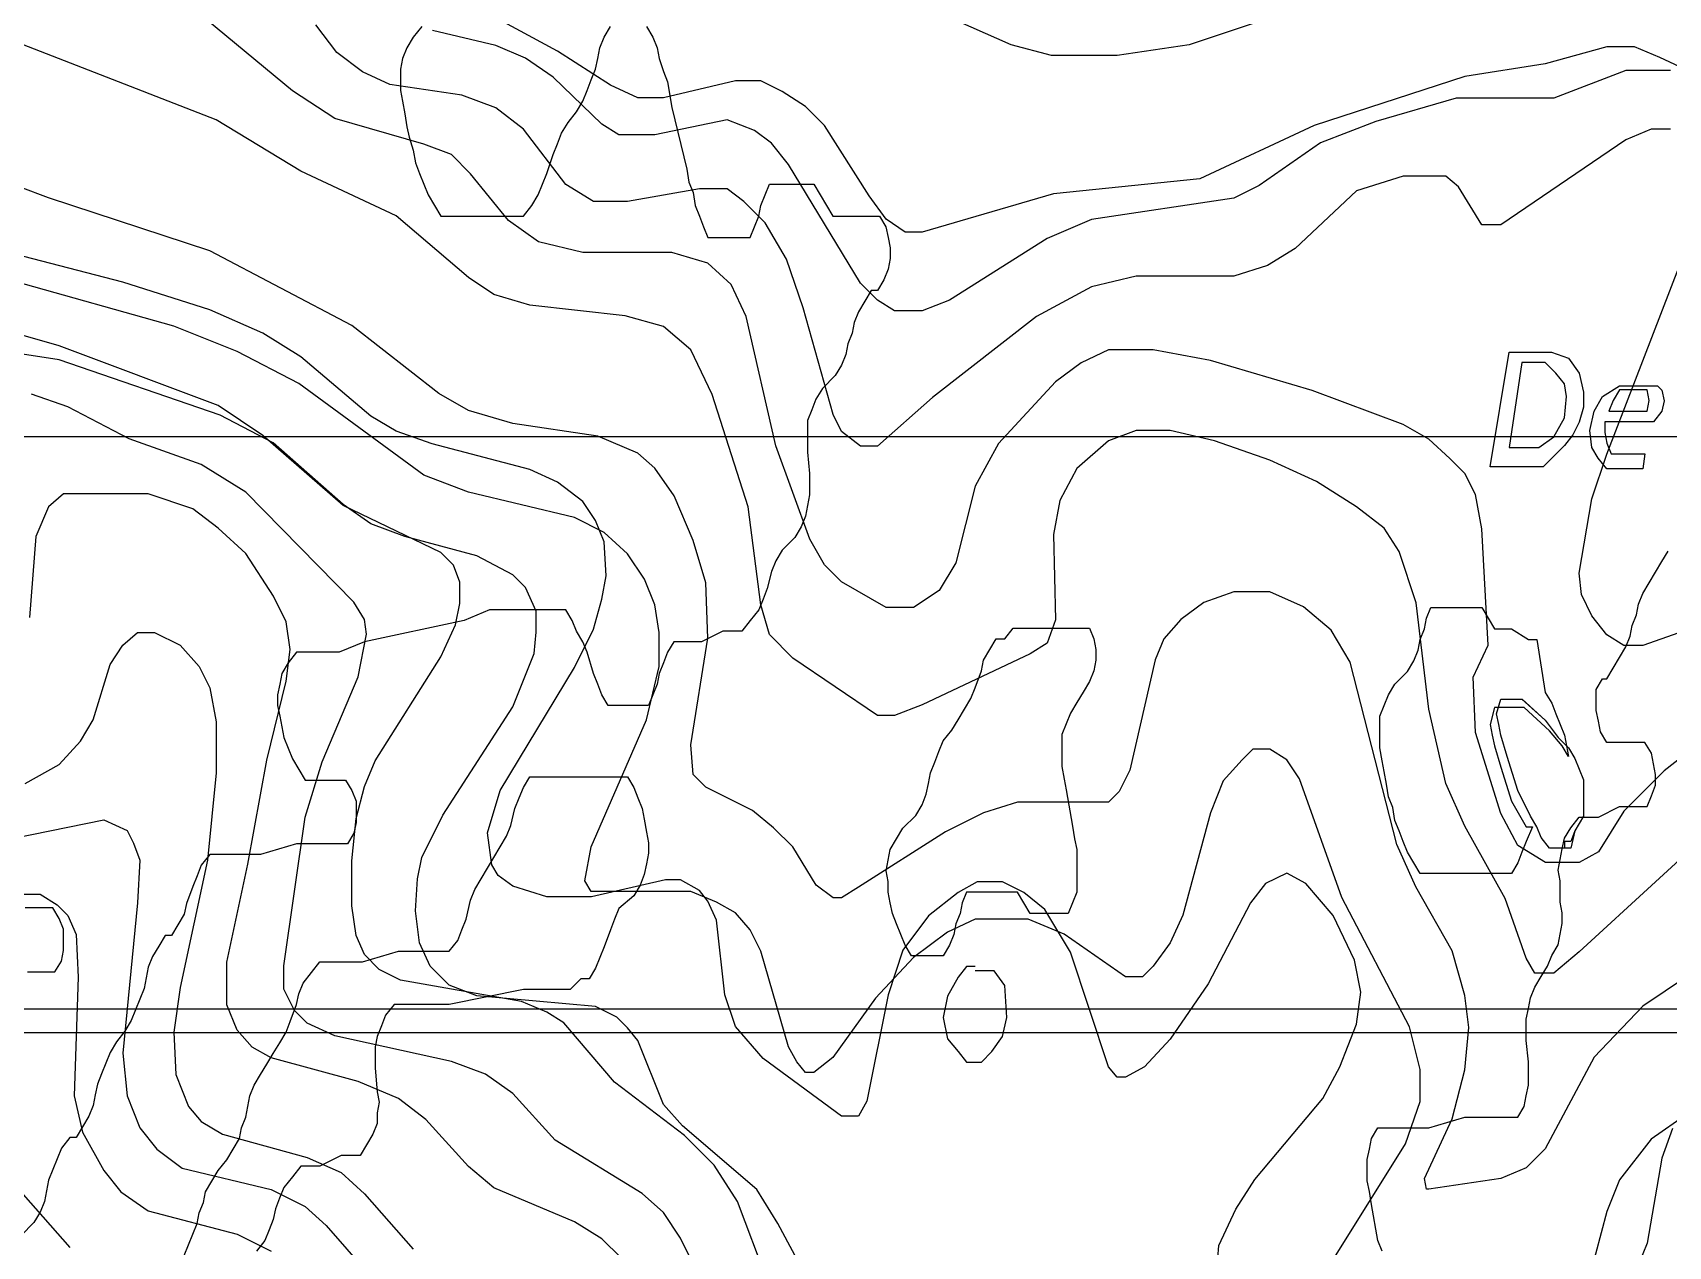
# Model space of a CAD drawing. Extents: x -0.82 to 6.83, y -0.63 to 7.9.
# Drawn here: x 0.3708 to 0.7775, y 5.528 to 5.8297 of the extents above; entities that cross this region are included whole.
import ezdxf

# ---------------------------------------------------------------- set-up
doc = ezdxf.new("R2010")
doc.units = 0
for name, color, linetype in [('Grid', 7, 'CONTINUOUS'), ('Labels', 7, 'CONTINUOUS'), ('topo', 7, 'CONTINUOUS'), ('topo_grid', 7, 'CONTINUOUS'), ('water', 7, 'CONTINUOUS'), ('white', 7, 'CONTINUOUS')]:
    doc.layers.add(name, color=color, linetype=linetype)

msp = doc.modelspace()

# ---------------------------------------------------------------- linework, layer by layer
at = {"layer": 'Grid', "color": 1}
for points in [[(0.04834, 5.582731), (0.047285, 5.790984), (0.046758, 5.998709), (0.046231, 6.20646), (0.045704, 6.414713), (0.252915, 6.414713), (0.460654, 6.414713), (0.667866, 6.414713), (0.875078, 6.414713), (0.875604, 6.207518), (0.876131, 6.000825), (0.877187, 5.79363), (0.87824, 5.586938), (0.670501, 5.586938), (0.463289, 5.586938), (0.25555, 5.586938)], [(0.841862, 4.762337), (0.635705, 4.762337), (0.429021, 4.762337), (0.222336, 4.762337), (0.015652, 4.762337), (0.024087, 4.966913), (0.031996, 5.172018), (0.039905, 5.376594), (0.048341, 5.58117), (0.255552, 5.58117), (0.463291, 5.58117), (0.670503, 5.58117), (0.878242, 5.58117), (0.869279, 5.375033), (0.860316, 5.169399), (0.850825, 4.963235)]]:
    msp.add_lwpolyline(points, close=True, dxfattribs=at)
at = {"layer": 'Labels', "color": 6}
for points in [[(0.752754, 5.74881), (0.755389, 5.745106), (0.756445, 5.740343), (0.756445, 5.736639), (0.755389, 5.732935), (0.753807, 5.72976), (0.751698, 5.727114), (0.749063, 5.724468), (0.746428, 5.721822), (0.743265, 5.721822), (0.739573, 5.721822), (0.733246, 5.721822), (0.737991, 5.750318), (0.743264, 5.750318), (0.748536, 5.750318)], [(0.741154, 5.747751), (0.737991, 5.726585), (0.7401, 5.726585), (0.745372, 5.726585), (0.749063, 5.729231), (0.751698, 5.733993), (0.752224, 5.739285), (0.751698, 5.74246), (0.749589, 5.745106), (0.746954, 5.747751), (0.743791, 5.747751)], [(0.775957, 5.740899), (0.776484, 5.738253), (0.775957, 5.735607), (0.773848, 5.732961), (0.770685, 5.732961), (0.766467, 5.732961), (0.763829, 5.732961), (0.761721, 5.732961), (0.761721, 5.730315), (0.762247, 5.72767), (0.7633, 5.725024), (0.764882, 5.725024), (0.766991, 5.725024), (0.769626, 5.725024), (0.771735, 5.725024), (0.771209, 5.72132), (0.768573, 5.72132), (0.765935, 5.72132), (0.762245, 5.72132), (0.760131, 5.723965), (0.758554, 5.726611), (0.758023, 5.730845), (0.759081, 5.735607), (0.76119, 5.739311), (0.765408, 5.741957), (0.769626, 5.741957), (0.772789, 5.741957), (0.774898, 5.741957)], [(0.762776, 5.735634), (0.765939, 5.735634), (0.768577, 5.735634), (0.770686, 5.735634), (0.772268, 5.735634), (0.772794, 5.738279), (0.772268, 5.740925), (0.769633, 5.740925), (0.766997, 5.740925), (0.765415, 5.740925), (0.763833, 5.738279)]]:
    msp.add_lwpolyline(points, close=True, dxfattribs=at)
at = {"layer": 'topo', "color": 2}
for points in [[(0.793357, 5.636018), (0.755396, 5.601225), (0.749069, 5.595934), (0.744323, 5.595934), (0.742214, 5.599638), (0.736942, 5.614454), (0.726924, 5.632446), (0.722179, 5.643029), (0.717961, 5.66155), (0.714798, 5.688009), (0.71058, 5.700709), (0.706889, 5.706529), (0.700035, 5.711821), (0.690017, 5.718171), (0.678418, 5.723463), (0.66471, 5.728225), (0.653638, 5.730871), (0.645198, 5.730871), (0.638344, 5.728225), (0.630434, 5.721346), (0.626216, 5.713409), (0.624634, 5.704942), (0.625161, 5.683775), (0.623052, 5.677954), (0.618834, 5.675309), (0.591945, 5.662609), (0.585091, 5.659963), (0.580873, 5.659963), (0.559783, 5.67425), (0.553983, 5.680071), (0.551874, 5.687479), (0.548711, 5.711821), (0.539748, 5.739788), (0.534475, 5.7509), (0.527621, 5.756721), (0.518131, 5.759367), (0.494405, 5.762013), (0.485437, 5.764658), (0.479114, 5.768892), (0.461184, 5.784238), (0.437458, 5.79535), (0.416368, 5.80805), (0.348353, 5.834508)], [(0.789137, 5.817231), (0.775428, 5.823581), (0.769102, 5.826227), (0.762247, 5.826227), (0.746957, 5.821994), (0.726922, 5.818819), (0.689488, 5.806648), (0.661012, 5.793419), (0.624632, 5.789714), (0.591943, 5.780189), (0.587725, 5.780189), (0.58298, 5.783364), (0.578762, 5.789185), (0.56769, 5.806648), (0.562944, 5.81141), (0.557145, 5.815114), (0.551872, 5.81776), (0.545544, 5.81776), (0.527618, 5.813527), (0.521291, 5.813527), (0.514437, 5.816702), (0.501256, 5.825169), (0.480693, 5.836281)], [(0.680525, 5.834138), (0.658376, 5.82673), (0.64045, 5.824084), (0.624106, 5.824084), (0.614088, 5.82673), (0.591416, 5.836784)], [(0.802322, 5.666313), (0.776487, 5.646204), (0.76647, 5.63615), (0.760143, 5.626096), (0.755398, 5.62345), (0.746962, 5.62345), (0.740107, 5.627684), (0.73589, 5.635621), (0.729562, 5.655729), (0.729036, 5.669488), (0.732727, 5.677425), (0.731144, 5.706424), (0.729562, 5.71489), (0.726924, 5.720182), (0.723234, 5.723886), (0.717961, 5.728649), (0.711634, 5.732353), (0.688963, 5.740819), (0.663655, 5.748228), (0.649415, 5.750874), (0.638343, 5.750874), (0.631489, 5.747699), (0.625162, 5.742936), (0.610926, 5.72759), (0.605126, 5.717007), (0.600381, 5.697957), (0.596163, 5.691078), (0.589836, 5.686844), (0.582982, 5.686844), (0.57191, 5.693194), (0.567692, 5.697428), (0.564001, 5.703778), (0.555565, 5.727061), (0.548184, 5.759208), (0.544493, 5.767145), (0.538693, 5.772437), (0.52973, 5.775083), (0.507586, 5.775083), (0.496514, 5.777729), (0.489132, 5.78302), (0.479642, 5.794662), (0.474892, 5.799425), (0.468038, 5.80207), (0.445894, 5.80842), (0.435349, 5.8153), (0.414259, 5.832762)], [(0.778063, 5.805748), (0.773318, 5.805748), (0.766991, 5.803102), (0.735884, 5.781936), (0.733775, 5.781936), (0.731137, 5.781936), (0.725338, 5.791461), (0.722174, 5.794106), (0.717956, 5.794106), (0.711631, 5.794106), (0.700032, 5.790402), (0.684742, 5.776115), (0.677887, 5.771881), (0.669447, 5.769236), (0.645194, 5.769236), (0.634122, 5.76659), (0.620413, 5.759181), (0.594578, 5.739073), (0.58087, 5.726902), (0.576652, 5.726902), (0.571907, 5.730606), (0.569798, 5.73484), (0.562416, 5.761298), (0.558198, 5.773469), (0.552926, 5.782465), (0.547654, 5.787756), (0.543436, 5.790931), (0.536581, 5.790931), (0.518655, 5.787756), (0.510219, 5.787756), (0.503365, 5.79199), (0.49282, 5.805748), (0.485961, 5.81104), (0.477526, 5.814215), (0.459599, 5.816861), (0.452745, 5.820036), (0.446418, 5.824798), (0.441146, 5.831677)], [(0.778065, 5.820353), (0.771211, 5.820353), (0.766993, 5.820353), (0.749067, 5.813474), (0.733777, 5.813474), (0.724813, 5.813474), (0.704778, 5.807653), (0.69107, 5.802361), (0.67578, 5.791778), (0.669448, 5.788603), (0.634123, 5.783311), (0.623051, 5.778549), (0.598797, 5.763203), (0.591943, 5.760557), (0.585089, 5.760557), (0.580871, 5.763203), (0.576653, 5.767436), (0.558727, 5.796964), (0.554509, 5.802256), (0.550291, 5.805431), (0.543437, 5.808076), (0.525511, 5.804372), (0.516547, 5.804372), (0.512329, 5.807018), (0.500203, 5.81866), (0.493348, 5.823422), (0.485963, 5.826597), (0.47015, 5.830301)], [(0.782282, 5.595113), (0.77121, 5.587705), (0.759084, 5.575005), (0.746957, 5.552251), (0.742212, 5.547488), (0.735885, 5.544843), (0.717959, 5.542197), (0.71743, 5.542197), (0.716903, 5.544843), (0.723758, 5.559659), (0.726922, 5.57183), (0.727975, 5.582413), (0.726922, 5.590351), (0.723758, 5.601463), (0.714794, 5.617338), (0.71005, 5.627922), (0.698451, 5.673245), (0.693704, 5.681182), (0.68685, 5.687003), (0.678414, 5.690707), (0.669447, 5.690707), (0.662066, 5.688061), (0.656266, 5.683828), (0.652048, 5.679066), (0.64994, 5.673774), (0.643613, 5.646363), (0.640977, 5.641071), (0.63834, 5.638426), (0.631486, 5.638426), (0.615668, 5.638426), (0.607233, 5.63578), (0.597741, 5.631017), (0.576124, 5.617259), (0.571906, 5.614613), (0.569798, 5.614613), (0.56558, 5.617788), (0.55978, 5.627313), (0.555035, 5.632076), (0.549762, 5.636309), (0.538163, 5.64213), (0.534999, 5.645305), (0.534472, 5.652713), (0.53869, 5.679171), (0.538164, 5.69293), (0.534999, 5.703513), (0.530254, 5.714626), (0.52551, 5.721505), (0.521291, 5.725209), (0.511274, 5.729442), (0.490185, 5.732617), (0.479113, 5.735792), (0.47173, 5.740026), (0.450109, 5.756959), (0.414784, 5.77548), (0.374714, 5.788709), (0.339387, 5.801938)], [(0.665232, 5.52185), (0.665758, 5.5282), (0.669972, 5.537196), (0.674721, 5.544604), (0.691593, 5.564713), (0.695811, 5.57265), (0.700029, 5.583234), (0.701085, 5.591171), (0.699503, 5.599109), (0.69423, 5.610221), (0.687376, 5.618159), (0.682631, 5.620804), (0.677359, 5.618159), (0.673668, 5.613396), (0.663123, 5.593288), (0.653628, 5.579529), (0.647301, 5.57265), (0.642556, 5.570004), (0.640447, 5.570004), (0.638338, 5.57265), (0.628848, 5.601119), (0.622521, 5.611703), (0.617248, 5.615936), (0.611976, 5.618582), (0.60565, 5.618582), (0.600905, 5.615936), (0.593523, 5.610115), (0.587196, 5.601649), (0.583506, 5.590536), (0.578233, 5.564078), (0.576124, 5.560374), (0.574016, 5.560374), (0.571907, 5.560374), (0.552399, 5.574661), (0.545545, 5.582599), (0.54291, 5.590536), (0.540801, 5.609057), (0.538692, 5.613819), (0.536584, 5.616465), (0.531839, 5.619111), (0.528148, 5.619111), (0.509694, 5.614878), (0.498622, 5.614878), (0.490186, 5.617524), (0.486496, 5.620169), (0.484914, 5.622815), (0.483858, 5.630753), (0.487017, 5.641336), (0.505476, 5.671922), (0.510221, 5.681447), (0.51233, 5.688855), (0.513383, 5.694676), (0.512856, 5.703143), (0.510747, 5.708434), (0.507584, 5.713197), (0.501257, 5.717959), (0.494402, 5.721134), (0.470145, 5.727484), (0.461182, 5.730659), (0.454855, 5.734364), (0.437456, 5.74918), (0.427965, 5.755001), (0.414784, 5.760822), (0.393167, 5.767701), (0.348351, 5.779343)], [(0.780171, 5.680521), (0.771208, 5.677346), (0.766463, 5.677346), (0.762245, 5.679992), (0.758554, 5.684754), (0.755919, 5.690046), (0.755392, 5.695338), (0.758555, 5.713858), (0.762246, 5.724971), (0.782808, 5.778231)], [(0.693704, 5.523914), (0.712158, 5.553441), (0.715849, 5.564025), (0.715849, 5.571962), (0.713211, 5.582546), (0.69634, 5.614693), (0.685796, 5.64422), (0.682631, 5.648983), (0.678413, 5.651628), (0.674195, 5.651628), (0.67156, 5.648983), (0.666815, 5.643691), (0.663651, 5.635753), (0.656793, 5.610353), (0.653634, 5.603474), (0.649411, 5.597653), (0.646776, 5.595008), (0.642557, 5.595008), (0.627267, 5.605591), (0.618304, 5.609295), (0.611977, 5.609295), (0.605123, 5.609295), (0.598269, 5.60612), (0.589833, 5.59977), (0.580342, 5.589716), (0.569797, 5.574899), (0.565052, 5.571195), (0.562943, 5.571195), (0.560835, 5.573841), (0.558726, 5.577545), (0.551872, 5.601358), (0.549237, 5.606649), (0.545546, 5.610883), (0.540801, 5.613528), (0.534474, 5.616174), (0.51233, 5.616174), (0.509692, 5.616174), (0.50811, 5.61882), (0.509692, 5.627287), (0.523401, 5.658904), (0.526564, 5.672134), (0.526564, 5.6806), (0.525511, 5.687479), (0.522875, 5.693829), (0.518657, 5.700179), (0.512857, 5.705471), (0.505476, 5.709175), (0.479113, 5.715525), (0.468037, 5.719759), (0.436929, 5.742513), (0.421639, 5.75045), (0.405822, 5.7568), (0.366278, 5.767913)], [(0.564001, 5.518808), (0.556093, 5.533624), (0.55082, 5.542091), (0.532367, 5.557966), (0.527622, 5.563258), (0.521295, 5.579133), (0.518657, 5.582308), (0.516022, 5.584953), (0.51075, 5.587599), (0.481224, 5.590245), (0.474365, 5.592891), (0.46962, 5.597653), (0.466985, 5.603474), (0.465929, 5.611412), (0.466458, 5.619349), (0.467511, 5.624641), (0.472784, 5.635224), (0.490187, 5.662132), (0.49546, 5.675361), (0.495987, 5.680653), (0.495987, 5.685945), (0.493349, 5.691766), (0.490186, 5.694941), (0.481223, 5.699703), (0.463292, 5.704466), (0.454856, 5.707641), (0.448001, 5.712403), (0.430602, 5.727749), (0.417421, 5.734628), (0.377351, 5.748386), (0.353625, 5.752091)], [(0.553456, 5.519548), (0.546074, 5.539128), (0.540274, 5.548123), (0.532893, 5.555532), (0.515494, 5.568761), (0.50284, 5.583578), (0.498622, 5.586223), (0.492295, 5.588869), (0.462238, 5.594161), (0.456965, 5.596807), (0.453275, 5.600511), (0.451166, 5.605273), (0.45011, 5.612682), (0.45011, 5.623794), (0.451166, 5.634378), (0.453275, 5.642315), (0.45591, 5.648665), (0.472259, 5.674594), (0.475945, 5.682532), (0.477001, 5.687823), (0.477001, 5.693115), (0.475419, 5.697348), (0.47226, 5.700523), (0.448002, 5.712165), (0.427967, 5.729628), (0.416895, 5.737036), (0.377351, 5.751853), (0.368388, 5.754498)], [(0.535527, 5.522618), (0.531836, 5.530026), (0.527618, 5.536376), (0.522346, 5.541138), (0.500729, 5.554368), (0.490184, 5.566009), (0.48333, 5.570772), (0.474889, 5.573947), (0.445891, 5.580297), (0.439037, 5.583472), (0.435873, 5.586647), (0.433237, 5.591938), (0.433237, 5.597759), (0.43851, 5.634669), (0.442728, 5.648427), (0.451691, 5.669594), (0.453799, 5.680177), (0.453273, 5.683881), (0.450638, 5.688114), (0.423748, 5.715525), (0.412676, 5.722404), (0.39475, 5.728754), (0.37946, 5.736692), (0.370497, 5.739867)], [(0.517077, 5.525078), (0.512332, 5.529841), (0.505478, 5.534074), (0.485442, 5.542541), (0.479111, 5.547832), (0.468566, 5.559474), (0.461712, 5.564766), (0.451694, 5.568999), (0.430077, 5.57482), (0.425332, 5.577466), (0.421641, 5.581699), (0.419005, 5.588049), (0.419005, 5.598632), (0.424278, 5.622974), (0.429023, 5.648903), (0.433768, 5.668482), (0.434824, 5.67642), (0.433768, 5.683299), (0.430605, 5.689649), (0.42375, 5.700232), (0.416896, 5.706582), (0.410569, 5.711345), (0.399497, 5.715049), (0.386316, 5.715049), (0.378407, 5.715049), (0.374717, 5.711874), (0.371553, 5.704466), (0.369971, 5.684357)], [(0.368913, 5.643029), (0.377349, 5.647792), (0.382622, 5.653613), (0.385785, 5.658904), (0.390003, 5.672663), (0.393166, 5.677425), (0.396857, 5.6806), (0.401075, 5.6806), (0.407402, 5.677425), (0.412147, 5.672134), (0.414782, 5.666842), (0.416364, 5.658375), (0.416364, 5.645675), (0.414256, 5.623979), (0.407402, 5.592362), (0.40582, 5.581249), (0.406346, 5.570666), (0.409509, 5.562728), (0.412672, 5.559024), (0.417945, 5.555849), (0.439035, 5.550028), (0.447471, 5.546324), (0.45327, 5.541033), (0.465397, 5.527274)], [(0.307751, 5.617656), (0.388423, 5.63406), (0.394223, 5.631414), (0.395805, 5.628239), (0.397387, 5.624006), (0.396858, 5.613423), (0.393168, 5.575984), (0.394221, 5.565401), (0.397386, 5.557463), (0.401604, 5.552171), (0.40793, 5.547409), (0.430075, 5.542117), (0.438511, 5.537884), (0.443782, 5.533121), (0.458545, 5.516188)], [(0.368385, 5.615539), (0.372603, 5.615539), (0.376821, 5.612893), (0.379456, 5.610248), (0.381565, 5.605485), (0.382091, 5.594902), (0.381038, 5.565374), (0.383147, 5.556378), (0.388419, 5.546853), (0.392637, 5.541562), (0.399491, 5.536799), (0.421636, 5.530978), (0.430072, 5.526745)], [(0.605124, 5.597574), (0.603015, 5.597574), (0.600907, 5.594928), (0.598271, 5.590166), (0.597216, 5.584874), (0.598271, 5.579582), (0.600907, 5.576407), (0.603015, 5.573761), (0.606706, 5.573761), (0.609342, 5.576407), (0.611977, 5.580111), (0.613032, 5.584874), (0.612506, 5.592811), (0.609868, 5.596516), (0.607233, 5.596516), (0.605124, 5.596516), (0.605124, 5.596516), (0.605124, 5.596516)], [(0.782282, 5.560956), (0.773319, 5.554606), (0.76541, 5.544551), (0.762246, 5.536614), (0.758029, 5.520739)], [(0.778589, 5.557304), (0.775954, 5.549896), (0.772263, 5.528729), (0.770154, 5.523438)], [(0.368387, 5.5409), (0.379986, 5.527671)]]:
    msp.add_lwpolyline(points, dxfattribs=at)
at = {"layer": 'topo_grid', "color": 7}
msp.add_lwpolyline([(0.037795, 5.72931), (0.07312, 5.72931), (0.110028, 5.72931), (0.147466, 5.72931), (0.184374, 5.72931), (0.221808, 5.72931), (0.258715, 5.72931), (0.296149, 5.72931), (0.333588, 5.72931), (0.370495, 5.72931), (0.40793, 5.72931), (0.444837, 5.72931), (0.482271, 5.72931), (0.519183, 5.72931), (0.556617, 5.72931), (0.594052, 5.72931), (0.630959, 5.72931), (0.668393, 5.72931), (0.705305, 5.72931), (0.742739, 5.72931), (0.780174, 5.72931)], dxfattribs=at)
at = {"layer": 'water', "color": 4}
msp.add_lwpolyline([(0.751701, 5.627022), (0.750119, 5.627022), (0.74801, 5.627022), (0.745899, 5.629668), (0.744846, 5.632314), (0.743264, 5.63496), (0.7401, 5.64131), (0.737465, 5.649776), (0.735883, 5.655068), (0.735356, 5.657714), (0.73483, 5.66036), (0.735883, 5.664064), (0.737992, 5.664064), (0.739574, 5.664064), (0.741156, 5.664064), (0.746955, 5.658772), (0.750119, 5.654539), (0.752754, 5.651893), (0.754337, 5.649247), (0.75539, 5.646601), (0.756445, 5.643955), (0.756445, 5.64078), (0.756445, 5.63496), (0.754337, 5.631255), (0.753281, 5.62861), (0.751699, 5.62861)], close=True, dxfattribs=at)
at = {"layer": 'white', "color": 7}
for points in [[(0.523397, 5.831254), (0.524979, 5.828608), (0.526035, 5.825962), (0.526561, 5.823316), (0.527614, 5.820141), (0.52867, 5.817496), (0.529723, 5.811146), (0.533414, 5.7958), (0.53394, 5.792625), (0.534993, 5.789979), (0.535522, 5.786804), (0.536576, 5.784158), (0.537629, 5.781512), (0.538684, 5.778866), (0.540266, 5.778866), (0.542375, 5.778866), (0.543955, 5.778866), (0.546063, 5.778866), (0.547646, 5.778866), (0.549228, 5.778866), (0.550281, 5.781512), (0.551337, 5.784158), (0.551863, 5.786804), (0.552916, 5.78945), (0.553972, 5.792096), (0.555554, 5.792096), (0.557134, 5.792096), (0.559242, 5.792096), (0.561351, 5.792096), (0.562933, 5.792096), (0.565042, 5.792096), (0.566624, 5.78945), (0.568206, 5.786804), (0.569789, 5.784158), (0.571371, 5.784158), (0.57348, 5.784158), (0.575588, 5.784158), (0.577697, 5.784158), (0.579806, 5.784158), (0.581388, 5.784158), (0.582968, 5.781512), (0.583494, 5.778866), (0.584023, 5.776221), (0.584023, 5.773575), (0.583494, 5.770929), (0.582441, 5.768283), (0.580859, 5.765637), (0.579277, 5.765637), (0.577697, 5.762991), (0.576115, 5.760346), (0.575062, 5.7577), (0.574533, 5.755054), (0.57348, 5.752408), (0.572953, 5.749762), (0.571897, 5.747116), (0.570315, 5.744471), (0.567151, 5.741296), (0.565569, 5.73865), (0.564516, 5.736004), (0.56346, 5.733358), (0.56346, 5.730712), (0.56346, 5.728066), (0.56346, 5.725421), (0.56399, 5.720129), (0.56399, 5.717483), (0.56399, 5.714837), (0.56346, 5.712191), (0.562934, 5.709546), (0.561881, 5.7069), (0.560299, 5.704254), (0.557136, 5.701079), (0.555553, 5.698433), (0.554498, 5.695787), (0.553445, 5.691554), (0.552392, 5.688908), (0.551336, 5.686262), (0.549227, 5.683616), (0.547118, 5.680971), (0.54501, 5.680971), (0.542374, 5.680971), (0.537101, 5.678325), (0.534466, 5.678325), (0.532357, 5.678325), (0.530249, 5.678325), (0.528666, 5.675679), (0.527613, 5.673033), (0.52656, 5.670387), (0.526034, 5.667741), (0.524981, 5.665096), (0.523928, 5.66245), (0.522345, 5.66245), (0.520763, 5.66245), (0.518655, 5.66245), (0.517072, 5.66245), (0.514964, 5.66245), (0.513911, 5.66245), (0.512328, 5.665096), (0.511275, 5.667741), (0.51022, 5.670387), (0.508637, 5.675679), (0.507584, 5.678325), (0.506002, 5.680971), (0.504949, 5.683616), (0.503367, 5.686262), (0.501258, 5.686262), (0.498623, 5.686262), (0.495988, 5.686262), (0.493347, 5.686262), (0.490712, 5.686262), (0.487548, 5.686262), (0.484385, 5.686262), (0.478058, 5.683616), (0.453277, 5.678325), (0.446951, 5.675679), (0.444313, 5.675679), (0.44115, 5.675679), (0.438515, 5.675679), (0.436406, 5.675679), (0.434297, 5.673033), (0.432715, 5.670387), (0.432188, 5.667741), (0.431659, 5.665096), (0.431659, 5.66245), (0.432188, 5.659804), (0.432715, 5.657158), (0.433241, 5.654512), (0.434297, 5.651866), (0.43535, 5.649221), (0.436932, 5.646575), (0.438515, 5.643929), (0.440623, 5.643929), (0.442732, 5.643929), (0.444841, 5.643929), (0.44695, 5.643929), (0.448529, 5.643929), (0.450111, 5.641283), (0.451167, 5.638637), (0.451167, 5.635991), (0.451167, 5.633346), (0.450638, 5.6307), (0.449058, 5.628054), (0.447476, 5.628054), (0.444841, 5.628054), (0.442203, 5.628054), (0.439568, 5.628054), (0.436405, 5.628054), (0.427441, 5.625408), (0.424805, 5.625408), (0.421642, 5.625408), (0.419007, 5.625408), (0.416898, 5.625408), (0.41479, 5.625408), (0.412681, 5.622762), (0.411625, 5.620116), (0.410572, 5.617471), (0.40899, 5.613237), (0.408463, 5.610591), (0.406881, 5.607946), (0.405299, 5.6053), (0.403717, 5.6053), (0.402135, 5.602654), (0.400552, 5.600008), (0.399497, 5.597362), (0.39897, 5.594716), (0.398444, 5.592071), (0.397391, 5.589425), (0.396335, 5.586779), (0.395279, 5.584133), (0.393697, 5.581487), (0.391588, 5.578841), (0.390006, 5.576196), (0.388953, 5.57355), (0.387897, 5.570904), (0.386844, 5.568258), (0.386318, 5.565612), (0.385791, 5.562966), (0.384738, 5.560321), (0.383156, 5.557675), (0.381574, 5.555029), (0.379992, 5.555029), (0.377883, 5.552383), (0.37683, 5.549737), (0.375774, 5.547091), (0.374721, 5.544446), (0.374195, 5.5418), (0.373668, 5.539154), (0.372615, 5.536508), (0.371033, 5.533862), (0.36787, 5.530687)], [(0.467514, 5.831254), (0.465405, 5.828608), (0.463823, 5.825962), (0.462767, 5.823316), (0.462241, 5.820671), (0.462241, 5.818025), (0.462241, 5.815379), (0.462767, 5.812733), (0.463294, 5.809558), (0.463823, 5.806383), (0.46435, 5.803737), (0.465403, 5.800562), (0.465932, 5.797387), (0.466985, 5.794741), (0.468041, 5.792096), (0.469094, 5.78945), (0.470676, 5.786804), (0.472258, 5.784158), (0.474367, 5.784158), (0.477002, 5.784158), (0.479637, 5.784158), (0.482272, 5.784158), (0.484908, 5.784158), (0.487546, 5.784158), (0.490181, 5.784158), (0.492816, 5.784158), (0.494925, 5.786804), (0.49651, 5.78945), (0.497565, 5.792096), (0.498618, 5.794741), (0.500201, 5.799504), (0.501254, 5.80215), (0.502309, 5.804796), (0.503892, 5.807441), (0.506, 5.810087), (0.50758, 5.812733), (0.508636, 5.815379), (0.509689, 5.818025), (0.510744, 5.820671), (0.511271, 5.823316), (0.511797, 5.825962), (0.51285, 5.828608), (0.514433, 5.831254)], [(0.706368, 5.526771), (0.705315, 5.529417), (0.703733, 5.538413), (0.703206, 5.541588), (0.70268, 5.544234), (0.70268, 5.54688), (0.70268, 5.549526), (0.703206, 5.552171), (0.703733, 5.554817), (0.705315, 5.557463), (0.707424, 5.557463), (0.709533, 5.557463), (0.712168, 5.557463), (0.715332, 5.557463), (0.717967, 5.557463), (0.72693, 5.560109), (0.730093, 5.560109), (0.732731, 5.560109), (0.735366, 5.560109), (0.738001, 5.560109), (0.74011, 5.560109), (0.741692, 5.562755), (0.742219, 5.565401), (0.742745, 5.568046), (0.742745, 5.570692), (0.742745, 5.573867), (0.742219, 5.579159), (0.742219, 5.581805), (0.742219, 5.584451), (0.742745, 5.587096), (0.743272, 5.589742), (0.744328, 5.592388), (0.745907, 5.595034), (0.747489, 5.59768), (0.748542, 5.600326), (0.75013, 5.602971), (0.750654, 5.605617), (0.75118, 5.608263), (0.75118, 5.610909), (0.750654, 5.613555), (0.750654, 5.618846), (0.75013, 5.621492), (0.750654, 5.624138), (0.75118, 5.626784), (0.751707, 5.62943), (0.753292, 5.632076), (0.7554, 5.634721), (0.757509, 5.634721), (0.760144, 5.634721), (0.765417, 5.637367), (0.768054, 5.637367), (0.770163, 5.637367), (0.772272, 5.637367), (0.773325, 5.640013), (0.774381, 5.642659), (0.774381, 5.645305), (0.773854, 5.647951), (0.773328, 5.650596), (0.771745, 5.653242), (0.770163, 5.653242), (0.768054, 5.653242), (0.765946, 5.653242), (0.763837, 5.653242), (0.762255, 5.653242), (0.760673, 5.655888), (0.760146, 5.658534), (0.75962, 5.66118), (0.75962, 5.663826), (0.75962, 5.666471), (0.761202, 5.669117), (0.762257, 5.669117), (0.763837, 5.671763), (0.765419, 5.674409), (0.767001, 5.677055), (0.768054, 5.679701), (0.768581, 5.682346), (0.769637, 5.684992), (0.770163, 5.687638), (0.771219, 5.690284), (0.772798, 5.69293), (0.774381, 5.695576), (0.775963, 5.698221), (0.777545, 5.700867)], [(0.408457, 5.525687), (0.40951, 5.528333), (0.410566, 5.530978), (0.411619, 5.533624), (0.412145, 5.53627), (0.413201, 5.538916), (0.413728, 5.541562), (0.41531, 5.544208), (0.416892, 5.546853), (0.419001, 5.549499), (0.42058, 5.552145), (0.422163, 5.554791), (0.422689, 5.557437), (0.423745, 5.560083), (0.424271, 5.562728), (0.424798, 5.565374), (0.425853, 5.56802), (0.427436, 5.570666), (0.429018, 5.573312), (0.4306, 5.575958), (0.432182, 5.578603), (0.433765, 5.581249), (0.43482, 5.583895), (0.436402, 5.588128), (0.436929, 5.590774), (0.437982, 5.59342), (0.440091, 5.596066), (0.442199, 5.598712), (0.444308, 5.598712), (0.446943, 5.598712), (0.450107, 5.598712), (0.452743, 5.598712), (0.461706, 5.601358), (0.46487, 5.601358), (0.467505, 5.601358), (0.47014, 5.601358), (0.472249, 5.601358), (0.474358, 5.601358), (0.476466, 5.604003), (0.477522, 5.606649), (0.478575, 5.609295), (0.479631, 5.614058), (0.480684, 5.616703), (0.482266, 5.619349), (0.483848, 5.621995), (0.485431, 5.624641), (0.487013, 5.627287), (0.488595, 5.629933), (0.489648, 5.632578), (0.490704, 5.636812), (0.491757, 5.639458), (0.492812, 5.642103), (0.494395, 5.644749), (0.496506, 5.644749), (0.499141, 5.644749), (0.501776, 5.644749), (0.504412, 5.644749), (0.507052, 5.644749), (0.509688, 5.644749), (0.512323, 5.644749), (0.514958, 5.644749), (0.517067, 5.644749), (0.518649, 5.644749), (0.520231, 5.642103), (0.521284, 5.639458), (0.52234, 5.636812), (0.522866, 5.634166), (0.523393, 5.630991), (0.523919, 5.628345), (0.523919, 5.625699), (0.523393, 5.623053), (0.522866, 5.620408), (0.521811, 5.617762), (0.520229, 5.615116), (0.516538, 5.611941), (0.515485, 5.609295), (0.514429, 5.606649), (0.512847, 5.602416), (0.511794, 5.59977), (0.510738, 5.597124), (0.509156, 5.594478), (0.507047, 5.594478), (0.504406, 5.591833), (0.501772, 5.591833), (0.498608, 5.591833), (0.495973, 5.591833), (0.49281, 5.591833), (0.474356, 5.588128), (0.471193, 5.588128), (0.468555, 5.588128), (0.465392, 5.588128), (0.463283, 5.588128), (0.460648, 5.588128), (0.458539, 5.585483), (0.457484, 5.582837), (0.456431, 5.580191), (0.455904, 5.577545), (0.455904, 5.574899), (0.455904, 5.572253), (0.456431, 5.566433), (0.456957, 5.563787), (0.456431, 5.561141), (0.456431, 5.558495), (0.455375, 5.555849), (0.453793, 5.553203), (0.45221, 5.550558), (0.449575, 5.550558), (0.447467, 5.550558), (0.442193, 5.547912), (0.439558, 5.547912), (0.437449, 5.547912), (0.435341, 5.545266), (0.433232, 5.54262), (0.432176, 5.539974), (0.431123, 5.537328), (0.430597, 5.534683), (0.429541, 5.532037), (0.428488, 5.529391), (0.426379, 5.526745)], [(0.369441, 5.596251), (0.372079, 5.596251), (0.374188, 5.596251), (0.376296, 5.596251), (0.377878, 5.598897), (0.378405, 5.601543), (0.378405, 5.604189), (0.378405, 5.606834), (0.377349, 5.60948), (0.375767, 5.612126), (0.374185, 5.612126), (0.371547, 5.612126), (0.368912, 5.612126)]]:
    msp.add_lwpolyline(points, dxfattribs=at)
for points in [[(0.746955, 5.665651), (0.748537, 5.663005), (0.74959, 5.66036), (0.750646, 5.657714), (0.751699, 5.655068), (0.752225, 5.652422), (0.752752, 5.649776), (0.751172, 5.652422), (0.748008, 5.656126), (0.741681, 5.661947), (0.740628, 5.661947), (0.740102, 5.661947), (0.739575, 5.661947), (0.737993, 5.661947), (0.737467, 5.661947), (0.735358, 5.661947), (0.734831, 5.661947), (0.734305, 5.661947), (0.733249, 5.657714), (0.733249, 5.657714), (0.733249, 5.657714), (0.733776, 5.655068), (0.734302, 5.652422), (0.735884, 5.64713), (0.73852, 5.638664), (0.73852, 5.638664), (0.74221, 5.632314), (0.74221, 5.632314), (0.743793, 5.632314), (0.743793, 5.632314), (0.74221, 5.62861), (0.741155, 5.625964), (0.740102, 5.623318), (0.73852, 5.620672), (0.736411, 5.620672), (0.733776, 5.620672), (0.73114, 5.620672), (0.728505, 5.620672), (0.725867, 5.620672), (0.723232, 5.620672), (0.720597, 5.620672), (0.717961, 5.620672), (0.715853, 5.620672), (0.71427, 5.623318), (0.712688, 5.625964), (0.711635, 5.62861), (0.71058, 5.631255), (0.709527, 5.633901), (0.709, 5.637076), (0.707944, 5.639722), (0.707418, 5.642897), (0.706891, 5.646072), (0.706365, 5.648718), (0.705838, 5.651893), (0.705838, 5.654539), (0.705838, 5.657185), (0.705838, 5.65983), (0.706891, 5.662476), (0.707947, 5.665122), (0.709529, 5.667768), (0.712693, 5.670943), (0.714275, 5.673589), (0.715328, 5.676235), (0.715855, 5.67888), (0.716911, 5.681526), (0.717437, 5.684172), (0.71849, 5.686818), (0.720072, 5.686818), (0.722181, 5.686818), (0.72429, 5.686818), (0.725872, 5.686818), (0.727981, 5.686818), (0.729563, 5.686818), (0.731145, 5.686818), (0.732727, 5.684172), (0.73431, 5.681526), (0.736418, 5.681526), (0.738527, 5.681526), (0.742745, 5.67888), (0.744855, 5.67888), (0.746956, 5.665651)], [(0.630431, 5.62136), (0.630431, 5.618714), (0.630431, 5.616068), (0.629378, 5.613423), (0.628322, 5.610777), (0.626213, 5.610777), (0.624631, 5.610777), (0.622523, 5.610777), (0.620414, 5.610777), (0.618832, 5.610777), (0.617249, 5.613423), (0.615667, 5.616068), (0.614085, 5.616068), (0.612503, 5.616068), (0.610394, 5.616068), (0.608285, 5.616068), (0.606703, 5.616068), (0.604594, 5.616068), (0.603012, 5.616068), (0.601959, 5.613423), (0.601433, 5.610777), (0.600377, 5.608131), (0.59985, 5.605485), (0.598797, 5.602839), (0.597215, 5.600193), (0.595106, 5.600193), (0.592998, 5.600193), (0.591415, 5.600193), (0.589307, 5.600193), (0.587727, 5.602839), (0.586671, 5.605485), (0.585618, 5.608131), (0.584563, 5.610777), (0.584036, 5.613423), (0.58351, 5.616068), (0.58351, 5.618714), (0.582983, 5.62136), (0.58351, 5.624006), (0.584036, 5.626652), (0.585618, 5.629298), (0.587198, 5.631943), (0.590362, 5.635118), (0.591944, 5.637764), (0.592997, 5.64041), (0.593524, 5.643056), (0.59405, 5.645702), (0.595106, 5.648348), (0.596159, 5.650993), (0.597215, 5.653639), (0.599323, 5.656285), (0.600906, 5.658931), (0.602488, 5.661577), (0.60407, 5.664223), (0.605123, 5.666868), (0.606705, 5.671102), (0.607232, 5.673748), (0.608814, 5.676393), (0.610396, 5.679039), (0.612505, 5.679039), (0.614614, 5.681685), (0.617249, 5.681685), (0.620412, 5.681685), (0.62305, 5.681685), (0.625685, 5.681685), (0.62832, 5.681685), (0.630429, 5.681685), (0.632011, 5.681685), (0.633593, 5.681685), (0.634649, 5.679039), (0.635176, 5.676393), (0.635176, 5.673748), (0.634649, 5.671102), (0.633593, 5.668456), (0.632011, 5.66581), (0.630429, 5.663164), (0.628847, 5.660518), (0.627794, 5.657873), (0.626738, 5.655227), (0.626738, 5.652581), (0.626738, 5.649935), (0.626738, 5.647289), (0.627265, 5.644114), (0.627791, 5.641468), (0.629373, 5.632473), (0.6299, 5.629298), (0.630426, 5.626652), (0.630431, 5.62136)], [(0.753283, 5.627022), (0.751701, 5.627022), (0.750119, 5.627022), (0.74801, 5.627022), (0.745901, 5.629668), (0.744845, 5.632314), (0.743263, 5.63496), (0.740099, 5.64131), (0.737464, 5.649776), (0.735882, 5.655068), (0.735355, 5.657714), (0.734829, 5.66036), (0.735885, 5.664064), (0.737993, 5.664064), (0.739576, 5.664064), (0.741158, 5.664064), (0.746958, 5.658772), (0.750121, 5.654539), (0.752756, 5.651893), (0.754338, 5.649247), (0.755394, 5.646601), (0.756447, 5.643955), (0.756447, 5.64078), (0.756447, 5.63496), (0.754338, 5.631255), (0.753283, 5.627022)]]:
    msp.add_lwpolyline(points, close=True, dxfattribs=at)

doc.saveas('drawing.dxf')
